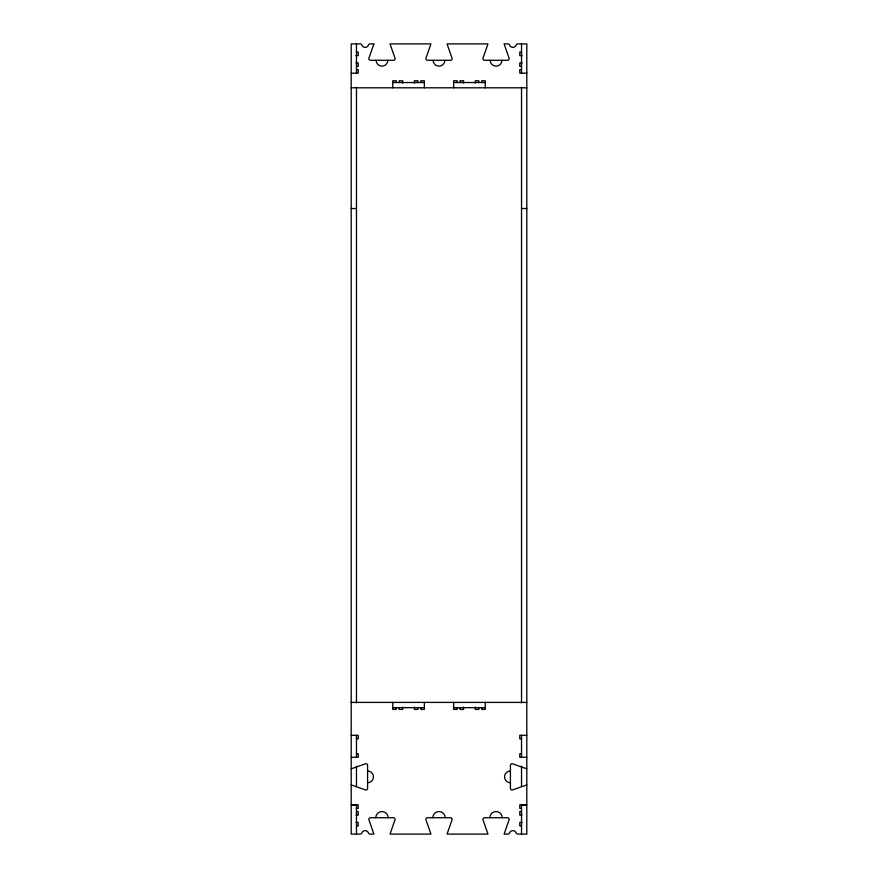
<?xml version="1.0" encoding="UTF-8"?>
<svg xmlns="http://www.w3.org/2000/svg" width="878" height="878" viewBox="0 0 878 878"><rect width="100%" height="100%" fill="white"/><g stroke="black" fill="none" stroke-linecap="round" stroke-linejoin="round"><path stroke-width="1.32" d="M352.956 804.83L352.078 804.83M354.273 804.83L353.395 804.83M355.59 804.83L354.712 804.83M523.288 804.83L522.41 804.83M524.605 804.83L523.727 804.83M525.922 804.83L525.044 804.83M356.468 52.098L358.224 52.098L358.224 55.61L355.886 55.61M521.532 52.098L519.776 52.098L519.776 55.61L522.114 55.61M355.886 62.92L358.224 62.92L358.224 66.432L356.468 66.432M522.114 62.92L519.776 62.92L519.776 66.432L521.532 66.432M356.468 69.658L358.224 69.658L358.224 73.17L351.2 73.17M521.532 69.658L519.776 69.658L519.776 73.17L526.8 73.17M392.762 82.532L424.37 82.532M453.63 82.532L485.238 82.532M351.2 87.8L526.8 87.8M351.2 208.525L356.468 208.525M521.532 208.525L526.8 208.525M351.2 702.4L526.8 702.4M392.762 707.668L424.37 707.668M453.63 707.668L485.238 707.668M351.2 735.325L358.224 735.325L358.224 738.837L356.468 738.837M526.8 735.325L519.776 735.325L519.776 738.837L521.532 738.837M356.468 753.763L358.224 753.763L358.224 757.275L351.2 757.275M521.532 753.763L519.776 753.763L519.776 757.275L526.8 757.275M351.2 804.83L358.224 804.83L358.224 808.342L356.468 808.342M526.8 804.83L519.776 804.83L519.776 808.342L521.532 808.342M356.468 811.568L358.224 811.568L358.224 815.08L356.029 815.08M521.532 811.568L519.776 811.568L519.776 815.08L521.971 815.08M356.029 822.39L358.224 822.39L358.224 825.902L356.468 825.902M521.971 822.39L519.776 822.39L519.776 825.902L521.532 825.902M521.532 43.9L521.532 73.39M521.532 87.361L521.532 702.839M521.532 735.325L521.532 757.275M521.532 766.187L521.532 786.458M521.532 804.413L521.532 834.1M485.238 87.8L485.238 80.776L481.726 80.776L481.726 82.532M485.238 702.4L485.238 709.424L481.726 709.424L481.726 707.668M478.806 82.532L478.806 80.776L475.294 80.776L475.294 83.114M478.806 707.668L478.806 709.424L475.294 709.424L475.294 707.086M463.584 83.114L463.584 80.776L460.072 80.776L460.072 82.532M463.584 707.086L463.584 709.424L460.072 709.424L460.072 707.668M457.142 82.532L457.142 80.776L453.63 80.776L453.63 87.8M457.142 707.668L457.142 709.424L453.63 709.424L453.63 702.4M424.37 87.8L424.37 80.776L420.858 80.776L420.858 82.532M424.37 702.4L424.37 709.424L420.858 709.424L420.858 707.668M417.928 82.532L417.928 80.776L414.416 80.776L414.416 83.114M417.928 707.668L417.928 709.424L414.416 709.424L414.416 707.086M402.706 83.114L402.706 80.776L399.194 80.776L399.194 82.532M402.706 707.086L402.706 709.424L399.194 709.424L399.194 707.668M396.274 82.532L396.274 80.776L392.762 80.776L392.762 87.8M396.274 707.668L396.274 709.424L392.762 709.424L392.762 702.4M356.468 43.9L356.468 73.39M356.468 87.361L356.468 702.839M356.468 735.325L356.468 757.275M356.468 766.187L356.468 786.458M356.468 804.413L356.468 834.1M501.898 60.286A5.85 5.85 0 0 1 496.037 66.146A5.85 5.85 0 0 1 490.187 60.286M444.85 60.286A5.85 5.85 0 0 1 439 66.146A5.85 5.85 0 0 1 433.15 60.286M387.813 60.286A5.85 5.85 0 0 1 381.963 66.146A5.85 5.85 0 0 1 376.102 60.286M351.2 768.722A1.756 1.756 0 0 0 351.705 768.645L365.83 763.695A1.756 1.756 0 0 1 367.586 765.451L367.586 788.279A1.756 1.756 0 0 1 365.83 790.035L351.705 785.097A1.756 1.756 0 0 0 351.2 785.02M367.586 771.016A5.85 5.85 0 0 1 373.446 776.865A5.85 5.85 0 0 1 367.586 782.726M526.8 785.02A1.756 1.756 0 0 0 526.295 785.097L512.17 790.035A1.756 1.756 0 0 1 510.414 788.279L510.414 765.451A1.756 1.756 0 0 1 512.17 763.695L526.295 768.645A1.756 1.756 0 0 0 526.8 768.722M510.414 782.726A5.85 5.85 0 0 1 504.554 776.865A5.85 5.85 0 0 1 510.414 771.016M375.817 817.714A6.146 6.146 0 0 1 381.963 811.568A6.146 6.146 0 0 1 388.109 817.714M432.854 817.714A6.146 6.146 0 0 1 439 811.568A6.146 6.146 0 0 1 445.146 817.714M489.891 817.714A6.146 6.146 0 0 1 496.037 811.568A6.146 6.146 0 0 1 502.183 817.714M373.732 44.405L368.793 58.53A1.756 1.756 0 0 0 370.549 60.286L393.377 60.286A1.756 1.756 0 0 0 395.133 58.53L390.183 44.405A1.756 1.756 0 0 1 390.106 43.9L430.846 43.9A1.756 1.756 0 0 1 430.78 44.405L425.83 58.53A1.756 1.756 0 0 0 427.586 60.286L450.414 60.286A1.756 1.756 0 0 0 452.17 58.53L447.22 44.405A1.756 1.756 0 0 1 447.154 43.9L487.894 43.9A1.756 1.756 0 0 1 487.817 44.405L482.867 58.53A1.756 1.756 0 0 0 484.623 60.286L507.451 60.286A1.756 1.756 0 0 0 509.207 58.53L504.268 44.405A1.756 1.756 0 0 1 504.191 43.9L507.89 43.9A1.756 1.756 0 0 1 509.547 45.074A3.512 3.512 0 0 0 516.176 45.074A1.756 1.756 0 0 1 517.833 43.9L526.8 43.9L526.8 834.1L517.833 834.1A1.756 1.756 0 0 1 516.176 832.926A3.512 3.512 0 0 0 509.547 832.926A1.756 1.756 0 0 1 507.89 834.1L504.191 834.1A1.756 1.756 0 0 1 504.268 833.595L509.207 819.47A1.756 1.756 0 0 0 507.451 817.714L484.623 817.714A1.756 1.756 0 0 0 482.867 819.47L487.817 833.595A1.756 1.756 0 0 1 487.894 834.1L447.154 834.1A1.756 1.756 0 0 1 447.22 833.595L452.17 819.47A1.756 1.756 0 0 0 450.414 817.714L427.586 817.714A1.756 1.756 0 0 0 425.83 819.47L430.78 833.595A1.756 1.756 0 0 1 430.846 834.1L390.106 834.1A1.756 1.756 0 0 1 390.183 833.595L395.133 819.47A1.756 1.756 0 0 0 393.377 817.714L370.549 817.714A1.756 1.756 0 0 0 368.793 819.47L373.732 833.595A1.756 1.756 0 0 1 373.808 834.1L370.11 834.1A1.756 1.756 0 0 1 368.453 832.926A3.512 3.512 0 0 0 361.824 832.926A1.756 1.756 0 0 1 360.167 834.1L351.2 834.1L351.2 43.9L360.167 43.9A1.756 1.756 0 0 1 361.824 45.074A3.512 3.512 0 0 0 368.453 45.074A1.756 1.756 0 0 1 370.11 43.9L373.808 43.9A1.756 1.756 0 0 1 373.732 44.405"/></g></svg>
